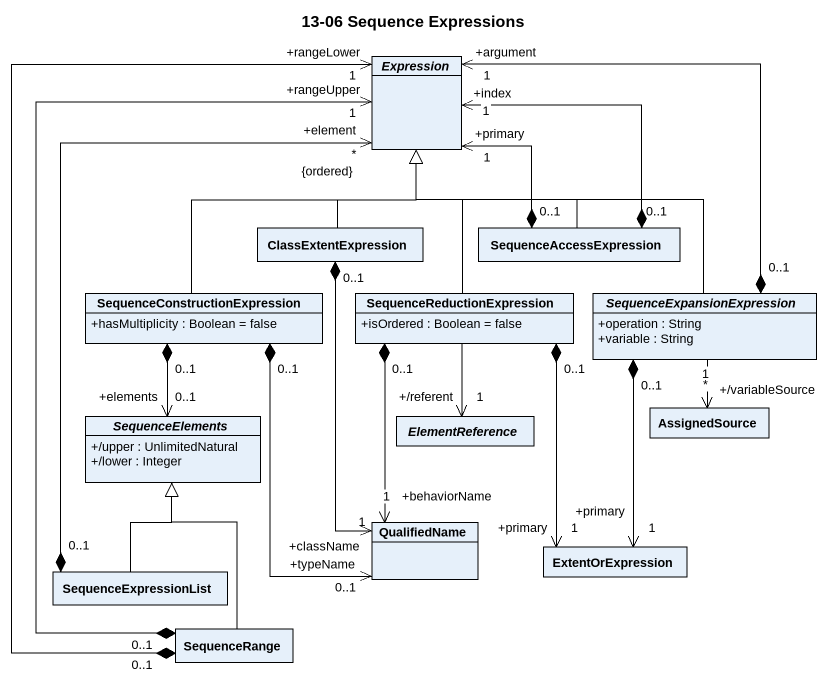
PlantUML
@startuml
title 13-06 Sequence Expressions
hide circle
hide empty members
skinparam classAttributeIconSize 0
abstract class Expression
class ClassExtentExpression
class SequenceAccessExpression
class "SequenceConstructionExpression" as SequenceConstructionExpressi {
  +hasMultiplicity : Boolean = false
}
class SequenceReductionExpression {
  +isOrdered : Boolean = false
}
abstract class SequenceExpansionExpression {
  +operation : String
  +variable : String
}
class AssignedSource
abstract class SequenceElements {
  +/upper : UnlimitedNatural
  +/lower : Integer
}
abstract class ElementReference
class QualifiedName
class ExtentOrExpression
class SequenceExpressionList
class SequenceRange
ClassExtentExpression -up-|> Expression
ClassExtentExpression "0..1" *--> "+className\n1" QualifiedName
SequenceAccessExpression "0..1" *-up-> "+primary\n1" Expression
SequenceAccessExpression "0..1" *-up-> "+index\n1" Expression
SequenceAccessExpression -up-|> Expression
SequenceConstructionExpressi -up-|> Expression
SequenceConstructionExpressi "0..1" *--> "+elements\n0..1" SequenceElements
SequenceConstructionExpressi "0..1" *--> "+typeName\n0..1" QualifiedName
SequenceReductionExpression -up-|> Expression
SequenceReductionExpression --> "+/referent\n1" ElementReference
SequenceReductionExpression "0..1" *--> "+behaviorName\n1" QualifiedName
SequenceReductionExpression "0..1" *--> "+primary\n1" ExtentOrExpression
SequenceExpansionExpression "0..1" *-up-> "+argument\n1" Expression
SequenceExpansionExpression -up-|> Expression
SequenceExpansionExpression "*" --> "+/variableSource\n1" AssignedSource
SequenceExpansionExpression "0..1" *--> "+primary\n1" ExtentOrExpression
SequenceExpressionList "0..1" *-up-> "+element\n*\n{ordered}" Expression
SequenceExpressionList -up-|> SequenceElements
SequenceRange "0..1" *-up-> "+rangeUpper\n1" Expression
SequenceRange "0..1" *-up-> "+rangeLower\n1" Expression
SequenceRange -up-|> SequenceElements
@enduml
